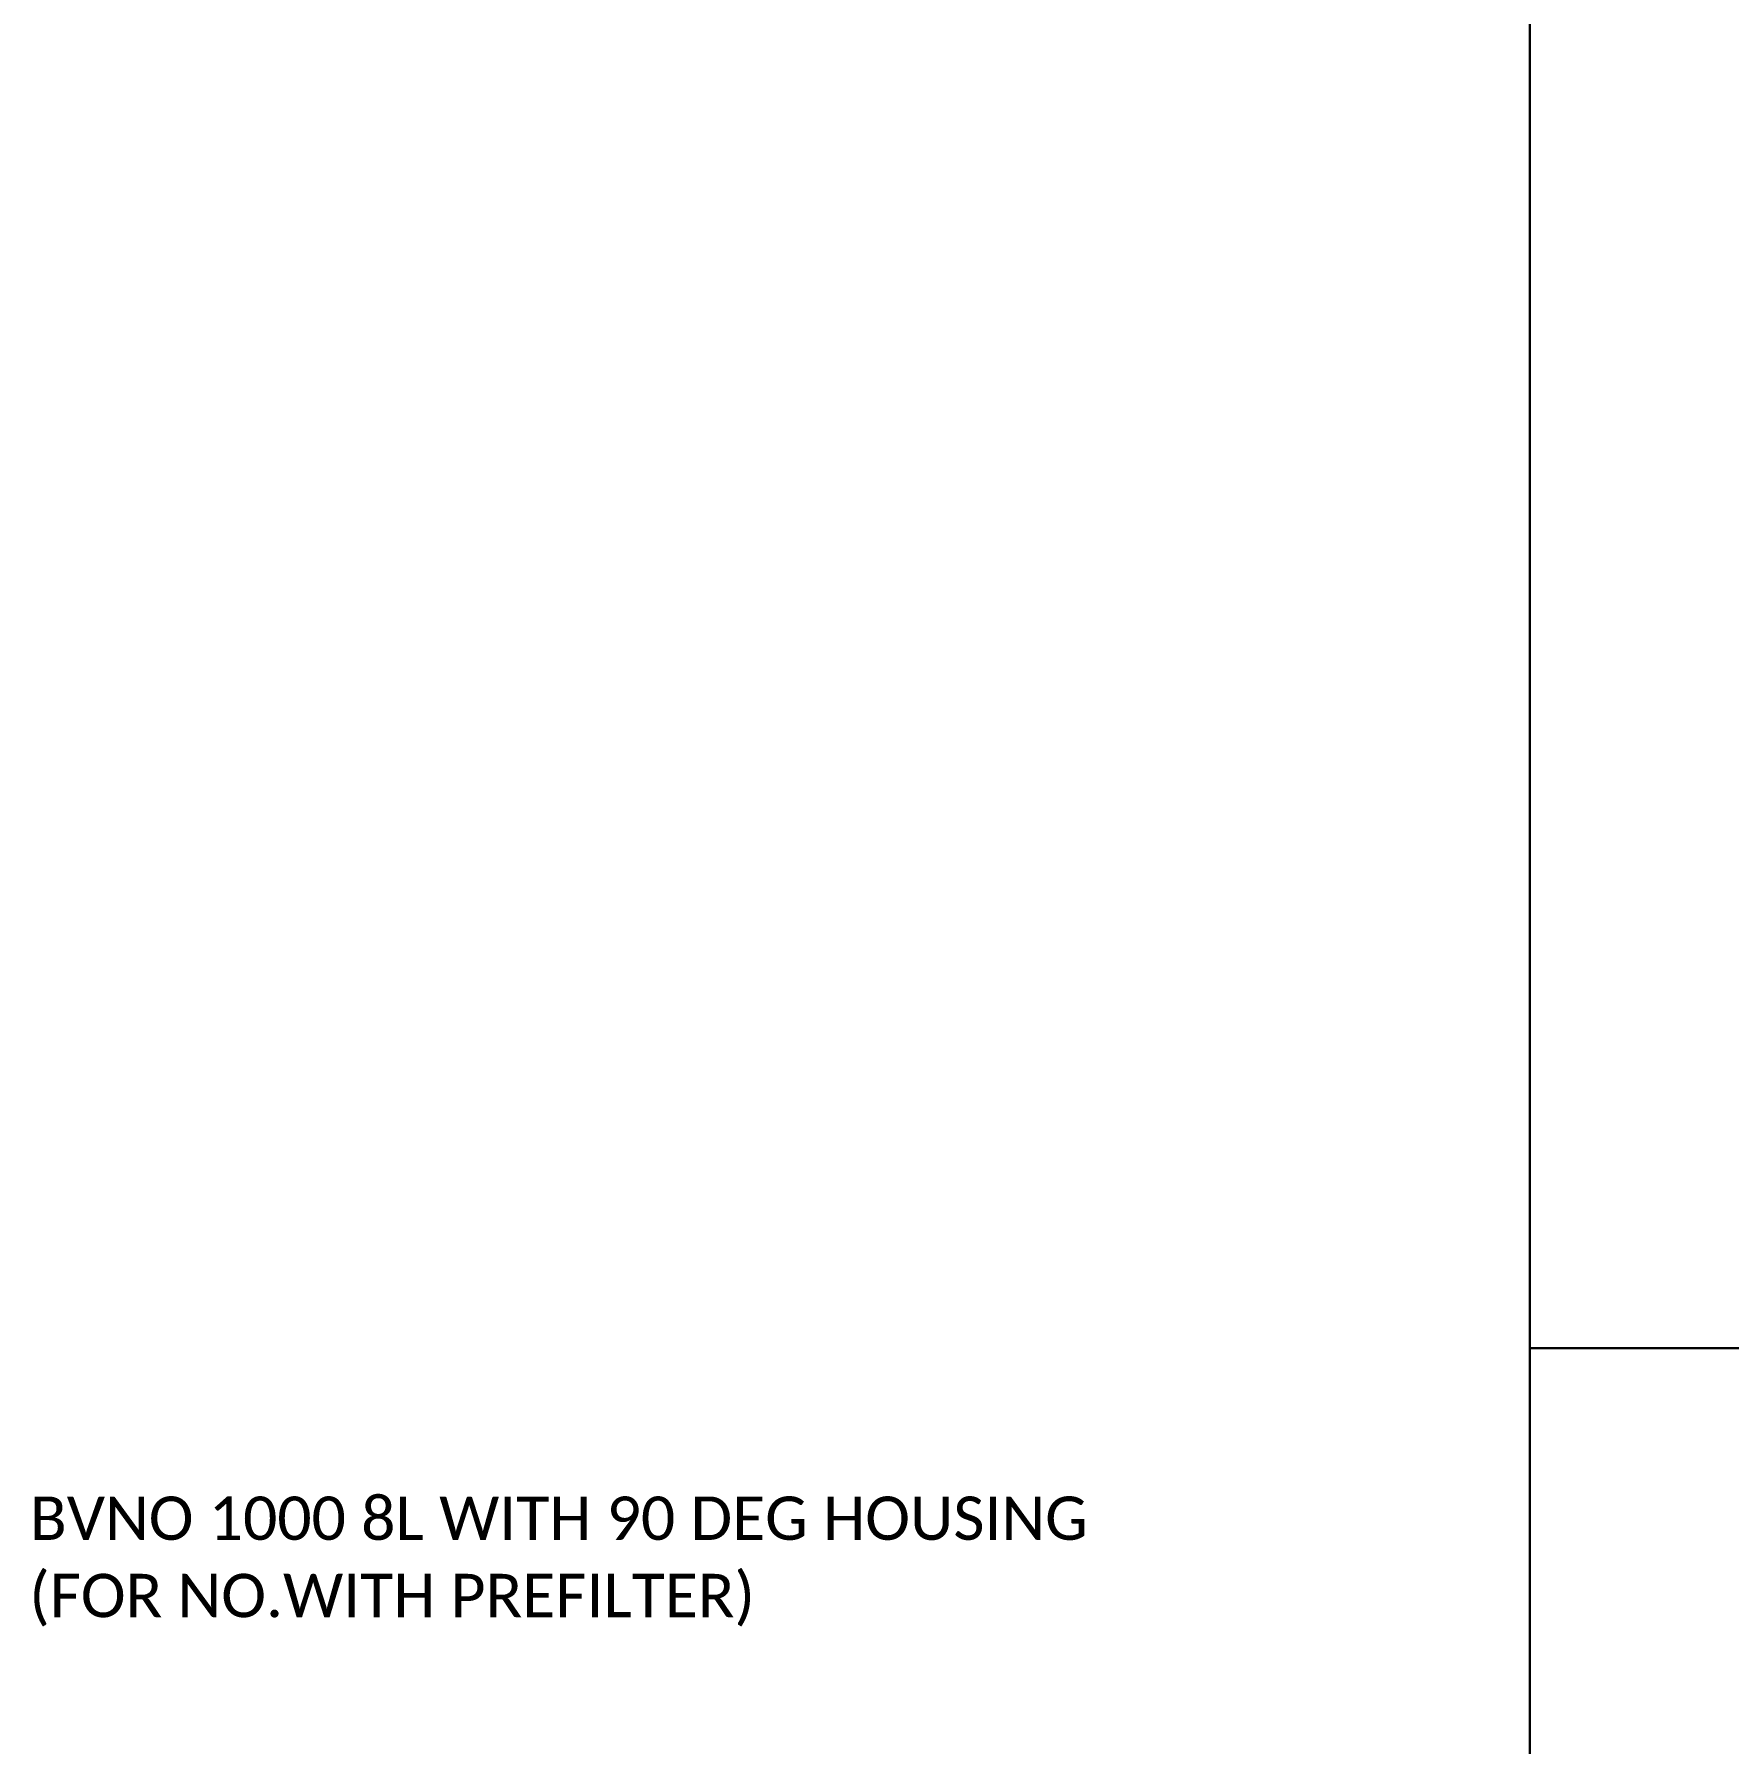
# Model space of a CAD drawing. Header units: millimetres. Extents: x 233 to 4124, y -943 to 2529.
# Drawn here: x 1290 to 2179, y 735 to 1632 of the extents above; entities that cross this region are included whole.
import ezdxf
from ezdxf.enums import TextEntityAlignment as Align

# ---------------------------------------------------------------- set-up
doc = ezdxf.new("R2010")
doc.units = ezdxf.units.MM
doc.header["$LTSCALE"] = 115.5
doc.layers.get('0').update_dxf_attribs({"linetype": 'CONTINUOUS'})
doc.styles.get("Standard").update_dxf_attribs({"font": 'calibri.ttf'})

msp = doc.modelspace()

# ---------------------------------------------------------------- linework, layer by layer
at = {"color": 0, "linetype": 'Continuous'}
for p, q in [((2074.57413, 2528.53946), (2074.57413, 580.27193)), ((4124.3337, 942.41374), (2074.57413, 942.41374))]:
    msp.add_line(p, q, dxfattribs=at)
at = {"color": 7, "linetype": 'Continuous'}
msp.add_line((2074.57413, 580.27193), (2074.57413, 2528.53946), dxfattribs=at)
at = {"linetype": 'Continuous'}
msp.add_line((2074.57413, 942.41374), (4124.3337, 942.41374), dxfattribs=at)

# ---------------------------------------------------------------- texts
at = {"color": 0, "linetype": 'Continuous'}
for s, p, p2 in [('BVNO 1000 8L WITH 90 DEG HOUSING', (1287.97015, 841.90117), (1287.97015, 841.90117)), ('(FOR NO.WITH PREFILTER)', (1287.59753, 801.35336), (1287.59753, 801.35336))]:
    msp.add_text(s, height=22.75, dxfattribs=at).set_placement(p, p2, align=Align.FIT)

doc.saveas('drawing.dxf')
